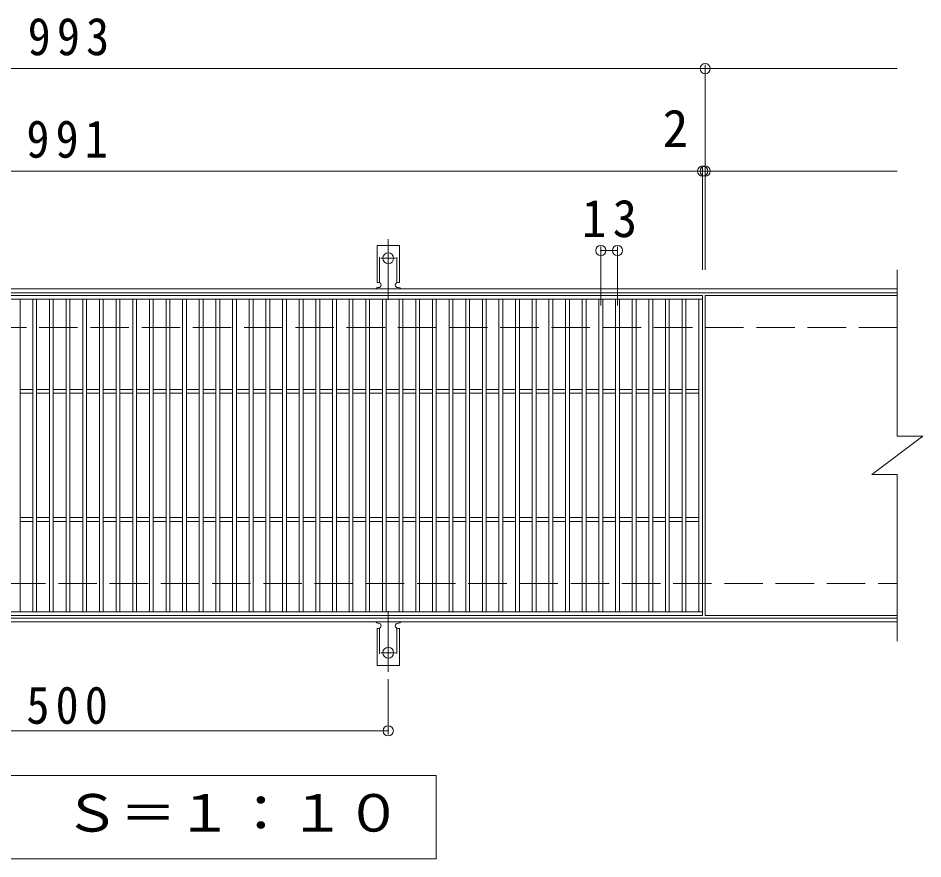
# Model space of a CAD drawing. Units: millimetres at full size, sheet at 1:10. Extents: x -1516 to 1686, y -1372 to 1153.
# Drawn here: x -157 to 549, y 496 to 1153 of the extents above; entities that cross this region are included whole.
import ezdxf
from ezdxf.enums import TextEntityAlignment as Align

# ---------------------------------------------------------------- set-up
doc = ezdxf.new("R2010")
doc.units = ezdxf.units.MM
doc.header["$LTSCALE"] = 10
doc.header["$PDMODE"] = 32
doc.header["$PDSIZE"] = 8
for name, pattern in [('CHAIN2', [12, 9, -1, 1, -1]), ('DASHED2', [3, 2, -1]), ('DASHED3', [4, 3, -1])]:
    doc.linetypes.add(name, pattern=pattern)
for name, color, linetype, lineweight in [('C-1', 2, 'Continuous', 9), ('C-2', 3, 'Continuous', 9), ('C-4', 7, 'Continuous', 9), ('C-5', 7, 'Continuous', 9), ('C-A', 3, 'Continuous', 9)]:
    doc.layers.add(name, color=color, linetype=linetype, lineweight=lineweight)
doc.styles.add('ＭＳ ゴシック', font='')
doc.styles.get('ＭＳ ゴシック').set_extended_font_data('MS Gothic')

msp = doc.modelspace()

# ---------------------------------------------------------------- linework, layer by layer
at = {"layer": 'C-1'}
for p, q in [((529.12, 941.27), (-765.88, 941.27)), ((529.12, 938.27), (-765.88, 938.27)), ((-765.88, 684.27), (529.12, 684.27)), ((-765.88, 681.27), (529.12, 681.27))]:
    msp.add_line(p, q, dxfattribs=at)
at = {"layer": 'C-1', "linetype": 'DASHED3'}
for p, q in [((529.12, 911.27), (-765.88, 911.27)), ((-765.88, 711.27), (529.12, 711.27))]:
    msp.add_line(p, q, dxfattribs=at)
at = {"layer": 'C-2'}
for p, q in [((377.12, 936.27), (-613.88, 936.27)), ((377.12, 933.27), (-613.88, 933.27)), ((-155.88, 933.27), (-155.88, 689.27)), ((-145.88, 933.27), (-145.88, 689.27)), ((-142.88, 933.27), (-142.88, 689.27)), ((-132.88, 933.27), (-132.88, 689.27)), ((-129.88, 933.27), (-129.88, 689.27)), ((-119.88, 933.27), (-119.88, 689.27)), ((-116.88, 933.27), (-116.88, 689.27)), ((-106.88, 933.27), (-106.88, 689.27)), ((-103.88, 933.27), (-103.88, 689.27)), ((-93.88, 933.27), (-93.88, 689.27)), ((-90.88, 933.27), (-90.88, 689.27)), ((-80.88, 933.27), (-80.88, 689.27)), ((-77.88, 933.27), (-77.88, 689.27)), ((-67.88, 933.27), (-67.88, 689.27)), ((-64.88, 933.27), (-64.88, 689.27)), ((-54.88, 933.27), (-54.88, 689.27)), ((-51.88, 933.27), (-51.88, 689.27)), ((-41.88, 933.27), (-41.88, 689.27)), ((-38.88, 933.27), (-38.88, 689.27)), ((-28.88, 933.27), (-28.88, 689.27)), ((-25.88, 933.27), (-25.88, 689.27)), ((-15.88, 933.27), (-15.88, 689.27)), ((-12.88, 933.27), (-12.88, 689.27)), ((-2.88, 933.27), (-2.88, 689.27)), ((0.12, 933.27), (0.12, 689.27)), ((10.12, 933.27), (10.12, 689.27)), ((13.12, 933.27), (13.12, 689.27)), ((23.12, 933.27), (23.12, 689.27)), ((26.12, 933.27), (26.12, 689.27)), ((36.12, 933.27), (36.12, 689.27)), ((39.12, 933.27), (39.12, 689.27)), ((49.12, 933.27), (49.12, 689.27)), ((52.12, 933.27), (52.12, 689.27)), ((62.12, 933.27), (62.12, 689.27)), ((65.12, 933.27), (65.12, 689.27)), ((75.12, 933.27), (75.12, 689.27)), ((78.12, 933.27), (78.12, 689.27)), ((88.12, 933.27), (88.12, 689.27)), ((91.12, 933.27), (91.12, 689.27)), ((101.12, 933.27), (101.12, 689.27)), ((104.12, 933.27), (104.12, 689.27)), ((114.12, 933.27), (114.12, 689.27)), ((117.12, 933.27), (117.12, 689.27)), ((127.12, 933.27), (127.12, 689.27)), ((130.12, 933.27), (130.12, 689.27)), ((140.12, 933.27), (140.12, 689.27)), ((143.12, 933.27), (143.12, 689.27)), ((153.12, 933.27), (153.12, 689.27)), ((156.12, 933.27), (156.12, 689.27)), ((166.12, 933.27), (166.12, 689.27)), ((169.12, 933.27), (169.12, 689.27)), ((179.12, 933.27), (179.12, 689.27)), ((182.12, 933.27), (182.12, 689.27)), ((192.12, 933.27), (192.12, 689.27)), ((195.12, 933.27), (195.12, 689.27)), ((205.12, 933.27), (205.12, 689.27)), ((208.12, 933.27), (208.12, 689.27)), ((218.12, 933.27), (218.12, 689.27)), ((221.12, 933.27), (221.12, 689.27)), ((231.12, 933.27), (231.12, 689.27)), ((234.12, 933.27), (234.12, 689.27)), ((244.12, 933.27), (244.12, 689.27)), ((247.12, 933.27), (247.12, 689.27)), ((257.12, 933.27), (257.12, 689.27)), ((260.12, 933.27), (260.12, 689.27)), ((270.12, 933.27), (270.12, 689.27)), ((273.12, 933.27), (273.12, 689.27)), ((283.12, 933.27), (283.12, 689.27)), ((286.12, 933.27), (286.12, 689.27)), ((296.12, 933.27), (296.12, 689.27)), ((299.12, 933.27), (299.12, 689.27)), ((309.12, 933.27), (309.12, 689.27)), ((312.12, 933.27), (312.12, 689.27)), ((322.12, 933.27), (322.12, 689.27)), ((325.12, 933.27), (325.12, 689.27)), ((335.12, 933.27), (335.12, 689.27)), ((338.12, 933.27), (338.12, 689.27)), ((348.12, 933.27), (348.12, 689.27)), ((351.12, 933.27), (351.12, 689.27)), ((361.12, 933.27), (361.12, 689.27)), ((364.12, 933.27), (364.12, 689.27)), ((374.12, 689.27), (374.12, 933.27)), ((377.12, 686.27), (377.12, 936.27)), ((379.12, 936.27), (529.12, 936.27)), ((379.12, 686.27), (379.12, 936.27)), ((-145.88, 862.77), (-155.88, 862.77)), ((-132.88, 862.77), (-142.88, 862.77)), ((-119.88, 862.77), (-129.88, 862.77)), ((-106.88, 862.77), (-116.88, 862.77)), ((-93.88, 862.77), (-103.88, 862.77)), ((-80.88, 862.77), (-90.88, 862.77)), ((-67.88, 862.77), (-77.88, 862.77)), ((-54.88, 862.77), (-64.88, 862.77)), ((-41.88, 862.77), (-51.88, 862.77)), ((-28.88, 862.77), (-38.88, 862.77)), ((-15.88, 862.77), (-25.88, 862.77)), ((-2.88, 862.77), (-12.88, 862.77)), ((10.12, 862.77), (0.12, 862.77)), ((23.12, 862.77), (13.12, 862.77)), ((36.12, 862.77), (26.12, 862.77)), ((49.12, 862.77), (39.12, 862.77)), ((62.12, 862.77), (52.12, 862.77)), ((75.12, 862.77), (65.12, 862.77)), ((88.12, 862.77), (78.12, 862.77)), ((101.12, 862.77), (91.12, 862.77)), ((114.12, 862.77), (104.12, 862.77)), ((127.12, 862.77), (117.12, 862.77)), ((140.12, 862.77), (130.12, 862.77)), ((153.12, 862.77), (143.12, 862.77)), ((166.12, 862.77), (156.12, 862.77)), ((179.12, 862.77), (169.12, 862.77)), ((192.12, 862.77), (182.12, 862.77)), ((205.12, 862.77), (195.12, 862.77)), ((218.12, 862.77), (208.12, 862.77)), ((231.12, 862.77), (221.12, 862.77)), ((244.12, 862.77), (234.12, 862.77)), ((257.12, 862.77), (247.12, 862.77)), ((270.12, 862.77), (260.12, 862.77)), ((283.12, 862.77), (273.12, 862.77)), ((296.12, 862.77), (286.12, 862.77)), ((309.12, 862.77), (299.12, 862.77)), ((322.12, 862.77), (312.12, 862.77)), ((335.12, 862.77), (325.12, 862.77)), ((348.12, 862.77), (338.12, 862.77)), ((361.12, 862.77), (351.12, 862.77)), ((374.12, 862.77), (364.12, 862.77)), ((-145.88, 859.77), (-155.88, 859.77)), ((-132.88, 859.77), (-142.88, 859.77)), ((-119.88, 859.77), (-129.88, 859.77)), ((-106.88, 859.77), (-116.88, 859.77)), ((-93.88, 859.77), (-103.88, 859.77)), ((-80.88, 859.77), (-90.88, 859.77)), ((-67.88, 859.77), (-77.88, 859.77)), ((-54.88, 859.77), (-64.88, 859.77)), ((-41.88, 859.77), (-51.88, 859.77)), ((-28.88, 859.77), (-38.88, 859.77)), ((-15.88, 859.77), (-25.88, 859.77)), ((-2.88, 859.77), (-12.88, 859.77)), ((10.12, 859.77), (0.12, 859.77)), ((23.12, 859.77), (13.12, 859.77)), ((36.12, 859.77), (26.12, 859.77)), ((49.12, 859.77), (39.12, 859.77)), ((62.12, 859.77), (52.12, 859.77)), ((75.12, 859.77), (65.12, 859.77)), ((88.12, 859.77), (78.12, 859.77)), ((101.12, 859.77), (91.12, 859.77)), ((114.12, 859.77), (104.12, 859.77)), ((127.12, 859.77), (117.12, 859.77)), ((140.12, 859.77), (130.12, 859.77)), ((153.12, 859.77), (143.12, 859.77)), ((166.12, 859.77), (156.12, 859.77)), ((179.12, 859.77), (169.12, 859.77)), ((192.12, 859.77), (182.12, 859.77)), ((205.12, 859.77), (195.12, 859.77)), ((218.12, 859.77), (208.12, 859.77)), ((231.12, 859.77), (221.12, 859.77)), ((244.12, 859.77), (234.12, 859.77)), ((257.12, 859.77), (247.12, 859.77)), ((270.12, 859.77), (260.12, 859.77)), ((283.12, 859.77), (273.12, 859.77)), ((296.12, 859.77), (286.12, 859.77)), ((309.12, 859.77), (299.12, 859.77)), ((322.12, 859.77), (312.12, 859.77)), ((335.12, 859.77), (325.12, 859.77)), ((348.12, 859.77), (338.12, 859.77)), ((361.12, 859.77), (351.12, 859.77)), ((374.12, 859.77), (364.12, 859.77)), ((509.12, 796.27), (549.12, 826.27)), ((509.12, 796.27), (529.12, 796.27)), ((529.12, 796.27), (529.12, 666.27)), ((-145.88, 762.77), (-155.88, 762.77)), ((-145.88, 759.77), (-155.88, 759.77)), ((-132.88, 762.77), (-142.88, 762.77)), ((-132.88, 759.77), (-142.88, 759.77)), ((-119.88, 762.77), (-129.88, 762.77)), ((-119.88, 759.77), (-129.88, 759.77)), ((-106.88, 762.77), (-116.88, 762.77)), ((-106.88, 759.77), (-116.88, 759.77)), ((-93.88, 762.77), (-103.88, 762.77)), ((-93.88, 759.77), (-103.88, 759.77)), ((-80.88, 762.77), (-90.88, 762.77)), ((-80.88, 759.77), (-90.88, 759.77)), ((-67.88, 762.77), (-77.88, 762.77)), ((-67.88, 759.77), (-77.88, 759.77)), ((-54.88, 762.77), (-64.88, 762.77)), ((-54.88, 759.77), (-64.88, 759.77)), ((-41.88, 762.77), (-51.88, 762.77)), ((-41.88, 759.77), (-51.88, 759.77)), ((-28.88, 762.77), (-38.88, 762.77)), ((-28.88, 759.77), (-38.88, 759.77)), ((-15.88, 762.77), (-25.88, 762.77)), ((-15.88, 759.77), (-25.88, 759.77)), ((-2.88, 762.77), (-12.88, 762.77)), ((-2.88, 759.77), (-12.88, 759.77)), ((10.12, 762.77), (0.12, 762.77)), ((10.12, 759.77), (0.12, 759.77)), ((23.12, 762.77), (13.12, 762.77)), ((23.12, 759.77), (13.12, 759.77)), ((36.12, 762.77), (26.12, 762.77)), ((36.12, 759.77), (26.12, 759.77)), ((49.12, 762.77), (39.12, 762.77)), ((49.12, 759.77), (39.12, 759.77)), ((62.12, 762.77), (52.12, 762.77)), ((62.12, 759.77), (52.12, 759.77)), ((75.12, 762.77), (65.12, 762.77)), ((75.12, 759.77), (65.12, 759.77)), ((88.12, 762.77), (78.12, 762.77)), ((88.12, 759.77), (78.12, 759.77)), ((101.12, 762.77), (91.12, 762.77)), ((101.12, 759.77), (91.12, 759.77)), ((114.12, 762.77), (104.12, 762.77)), ((114.12, 759.77), (104.12, 759.77)), ((127.12, 762.77), (117.12, 762.77)), ((127.12, 759.77), (117.12, 759.77)), ((140.12, 762.77), (130.12, 762.77)), ((140.12, 759.77), (130.12, 759.77)), ((153.12, 762.77), (143.12, 762.77)), ((153.12, 759.77), (143.12, 759.77)), ((166.12, 762.77), (156.12, 762.77)), ((166.12, 759.77), (156.12, 759.77)), ((179.12, 762.77), (169.12, 762.77)), ((179.12, 759.77), (169.12, 759.77)), ((192.12, 762.77), (182.12, 762.77)), ((192.12, 759.77), (182.12, 759.77)), ((205.12, 762.77), (195.12, 762.77)), ((205.12, 759.77), (195.12, 759.77)), ((218.12, 762.77), (208.12, 762.77)), ((218.12, 759.77), (208.12, 759.77)), ((231.12, 762.77), (221.12, 762.77)), ((231.12, 759.77), (221.12, 759.77)), ((244.12, 762.77), (234.12, 762.77)), ((244.12, 759.77), (234.12, 759.77)), ((257.12, 762.77), (247.12, 762.77)), ((257.12, 759.77), (247.12, 759.77)), ((270.12, 762.77), (260.12, 762.77)), ((270.12, 759.77), (260.12, 759.77)), ((283.12, 762.77), (273.12, 762.77)), ((283.12, 759.77), (273.12, 759.77)), ((296.12, 762.77), (286.12, 762.77)), ((296.12, 759.77), (286.12, 759.77)), ((309.12, 762.77), (299.12, 762.77)), ((309.12, 759.77), (299.12, 759.77)), ((322.12, 762.77), (312.12, 762.77)), ((322.12, 759.77), (312.12, 759.77)), ((335.12, 762.77), (325.12, 762.77)), ((335.12, 759.77), (325.12, 759.77)), ((348.12, 762.77), (338.12, 762.77)), ((348.12, 759.77), (338.12, 759.77)), ((361.12, 762.77), (351.12, 762.77)), ((361.12, 759.77), (351.12, 759.77)), ((374.12, 762.77), (364.12, 762.77)), ((374.12, 759.77), (364.12, 759.77)), ((-613.88, 689.27), (377.12, 689.27)), ((-613.88, 686.27), (377.12, 686.27)), ((379.12, 686.27), (529.12, 686.27))]:
    msp.add_line(p, q, dxfattribs=at)
msp.add_lwpolyline([(529.12, 956.27), (529.12, 826.27), (549.12, 826.27)], dxfattribs=at)
at = {"layer": 'C-4'}
for p, q in [((379.12, 1116.27), (379.12, 956.27)), ((-613.88, 1113.27), (379.12, 1113.27)), ((379.12, 1113.27), (529.12, 1113.27)), ((-613.88, 1033.27), (377.12, 1033.27)), ((377.12, 1036.27), (377.12, 956.27)), ((377.12, 1033.27), (379.12, 1033.27)), ((379.12, 1033.27), (529.12, 1033.27)), ((297.62, 974.27), (297.62, 928.27)), ((297.62, 971.27), (310.62, 971.27)), ((310.62, 974.27), (310.62, 928.27)), ((131.62, 636.55), (131.62, 593.27)), ((-368.38, 596.27), (131.62, 596.27))]:
    msp.add_line(p, q, dxfattribs=at)
for p in [(379.12, 1113.27), (377.12, 1033.27), (379.12, 1033.27), (297.62, 971.27), (310.62, 971.27), (131.62, 596.27)]:
    msp.add_point(p, dxfattribs=at)
at = {"layer": 'C-5'}
for p, q in [((-405.88, 561.27), (169.12, 561.27)), ((169.12, 561.27), (169.12, 496.27)), ((169.12, 496.27), (-405.88, 496.27))]:
    msp.add_line(p, q, dxfattribs=at)
at = {"layer": 'C-A'}
for p, q in [((122.87, 946.27), (122.87, 975.27)), ((140.37, 975.27), (122.87, 975.27)), ((140.37, 946.27), (140.37, 975.27)), ((122.87, 946.27), (124.12, 946.27)), ((123.62, 942.27), (124.12, 942.27)), ((140.37, 946.27), (139.12, 946.27)), ((139.12, 942.27), (139.63, 942.27)), ((123.62, 680.27), (124.12, 680.27)), ((139.12, 680.27), (139.63, 680.27)), ((122.87, 676.27), (124.12, 676.27)), ((122.87, 676.27), (122.87, 647.27)), ((140.37, 676.27), (139.12, 676.27)), ((140.37, 676.27), (140.37, 647.27)), ((140.37, 647.27), (122.87, 647.27))]:
    msp.add_line(p, q, dxfattribs=at)
at = {"layer": 'C-A', "linetype": 'DASHED2'}
for p, q in [((124.87, 946.13), (124.87, 975.27)), ((138.37, 946.13), (138.37, 975.27)), ((124.87, 676.42), (124.87, 647.27)), ((138.37, 676.42), (138.37, 647.27))]:
    msp.add_line(p, q, dxfattribs=at)
at = {"layer": 'C-A', "color": 7, "linetype": 'CHAIN2'}
for p, q in [((131.62, 932.81), (131.62, 980.21)), ((125.84, 965.27), (137.4, 965.27)), ((131.62, 689.74), (131.62, 642.34)), ((125.84, 657.27), (137.4, 657.27))]:
    msp.add_line(p, q, dxfattribs=at)
at = {"layer": 'C-A'}
for centre in [(131.62, 965.27), (131.62, 657.27)]:
    msp.add_circle(centre, 4.25, dxfattribs=at)
for centre, start, end in [((123.62, 940.27), 90.27596, 150.00047), ((124.12, 944.27), 270, 90), ((139.12, 944.27), 90, 269.8667), ((139.62, 940.27), 29.99927, 89.75836), ((123.62, 682.27), 209.99951, 269.72403), ((124.12, 678.27), 270, 90), ((139.12, 678.27), 90.13329, 270), ((139.62, 682.27), 270.24162, 330.00072)]:
    msp.add_arc(centre, 2, start, end, dxfattribs=at)

# ---------------------------------------------------------------- texts
at = {"layer": 'C-4', "color": 2, "style": 'ＭＳ ゴシック'}
msp.add_text('2', height=29.33, dxfattribs=at).set_placement((345.93, 1043.27), align=Align.BOTTOM_LEFT)
at = {"layer": 'C-4', "color": 2, "char_height": 29.33, "attachment_point": 7, "style": 'ＭＳ ゴシック'}
for s, insert in [('\\T1.27;\\W0.9;993', (-149.88, 1123.27)), ('\\T1.27;\\W0.9;991', (-150.88, 1043.27)), ('\\T1.27;\\W0.95;13', (282.87, 981.27)), ('\\T1.27;\\W0.9;500', (-150.88, 601.27))]:
    msp.add_mtext(s, dxfattribs=dict(at, insert=insert))
at = {"layer": 'C-5', "color": 2, "style": 'ＭＳ ゴシック', "width": 1.1}
msp.add_text('平面詳細図\u3000Ｓ＝１：１０', height=29.33, dxfattribs=at).set_placement((-385.88, 508.77), align=Align.BOTTOM_LEFT)

doc.saveas('drawing.dxf')
